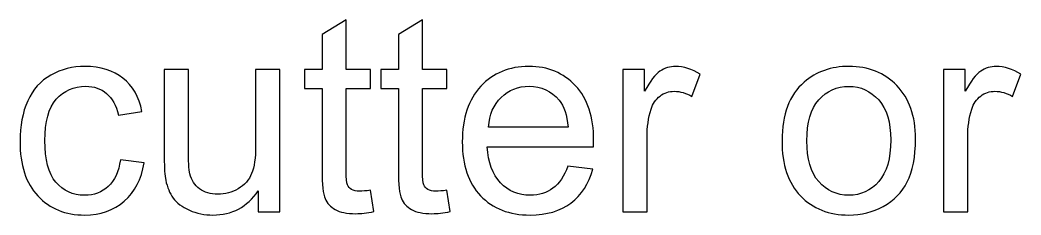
# Model space of a CAD drawing. Header units: centimetres. Extents: x -24.8 to 34.2, y -10 to 25.5.
# Drawn here: x 25.115 to 28.199, y 5.927 to 6.529 of the extents above; entities that cross this region are included whole.
import ezdxf

# ---------------------------------------------------------------- set-up
doc = ezdxf.new("R2010")
doc.units = ezdxf.units.CM
doc.header["$MEASUREMENT"] = 0
doc.layers.add('Layer 1', color=7, linetype='Continuous')

msp = doc.modelspace()

# ---------------------------------------------------------------- linework, layer by layer
at = {"layer": 'Layer 1', "color": 250}
for points, knots in [([(26.19404, 6.00365), (26.19404, 6.00365), (26.20476, 5.9379), (26.20476, 5.9379), (26.20476, 5.9379), (26.18388, 5.93352), (26.16511, 5.93126), (26.1486, 5.93126), (26.1486, 5.93126), (26.12151, 5.93126), (26.10062, 5.9355), (26.08566, 5.94411), (26.08566, 5.94411), (26.07085, 5.95257), (26.06041, 5.96386), (26.05434, 5.97783), (26.05434, 5.97783), (26.04827, 5.99166), (26.04517, 6.02101), (26.04517, 6.0656), (26.04517, 6.0656), (26.04517, 6.0656), (26.04517, 6.31819), (26.04517, 6.31819), (26.04517, 6.31819), (26.04517, 6.31819), (25.99056, 6.31819), (25.99056, 6.31819), (25.99056, 6.31819), (25.99056, 6.31819), (25.99056, 6.37604), (25.99056, 6.37604), (25.99056, 6.37604), (25.99056, 6.37604), (26.04517, 6.37604), (26.04517, 6.37604), (26.04517, 6.37604), (26.04517, 6.37604), (26.04517, 6.48484), (26.04517, 6.48484), (26.04517, 6.48484), (26.04517, 6.48484), (26.11925, 6.52943), (26.11925, 6.52943), (26.11925, 6.52943), (26.11925, 6.52943), (26.11925, 6.37604), (26.11925, 6.37604), (26.11925, 6.37604), (26.11925, 6.37604), (26.19404, 6.37604), (26.19404, 6.37604), (26.19404, 6.37604), (26.19404, 6.37604), (26.19404, 6.31819), (26.19404, 6.31819), (26.19404, 6.31819), (26.19404, 6.31819), (26.11925, 6.31819), (26.11925, 6.31819), (26.11925, 6.31819), (26.11925, 6.31819), (26.11925, 6.06151), (26.11925, 6.06151), (26.11925, 6.06151), (26.11925, 6.0402), (26.12052, 6.02665), (26.12306, 6.02059), (26.12306, 6.02059), (26.12574, 6.01452), (26.12997, 6.00972), (26.1359, 6.00605), (26.1359, 6.00605), (26.14183, 6.00253), (26.15029, 6.00069), (26.1613, 6.00069), (26.1613, 6.00069), (26.16963, 6.00069), (26.18049, 6.00168), (26.19404, 6.00365)], [0, 0, 0, 0, 0.05, 0.05, 0.05, 0.05, 0.1, 0.1, 0.1, 0.1, 0.15, 0.15, 0.15, 0.15, 0.2, 0.2, 0.2, 0.2, 0.25, 0.25, 0.25, 0.25, 0.3, 0.3, 0.3, 0.3, 0.35, 0.35, 0.35, 0.35, 0.4, 0.4, 0.4, 0.4, 0.45, 0.45, 0.45, 0.45, 0.5, 0.5, 0.5, 0.5, 0.55, 0.55, 0.55, 0.55, 0.6, 0.6, 0.6, 0.6, 0.65, 0.65, 0.65, 0.65, 0.7, 0.7, 0.7, 0.7, 0.75, 0.75, 0.75, 0.75, 0.8, 0.8, 0.8, 0.8, 0.85, 0.85, 0.85, 0.85, 0.9, 0.9, 0.9, 0.9, 0.95, 0.95, 0.95, 0.95, 1, 1, 1, 1]), ([(26.42927, 6.00365), (26.42927, 6.00365), (26.43999, 5.9379), (26.43999, 5.9379), (26.43999, 5.9379), (26.41911, 5.93352), (26.40034, 5.93126), (26.38383, 5.93126), (26.38383, 5.93126), (26.35674, 5.93126), (26.33585, 5.9355), (26.32089, 5.94411), (26.32089, 5.94411), (26.30608, 5.95257), (26.29564, 5.96386), (26.28957, 5.97783), (26.28957, 5.97783), (26.2835, 5.99166), (26.2804, 6.02101), (26.2804, 6.0656), (26.2804, 6.0656), (26.2804, 6.0656), (26.2804, 6.31819), (26.2804, 6.31819), (26.2804, 6.31819), (26.2804, 6.31819), (26.22579, 6.31819), (26.22579, 6.31819), (26.22579, 6.31819), (26.22579, 6.31819), (26.22579, 6.37604), (26.22579, 6.37604), (26.22579, 6.37604), (26.22579, 6.37604), (26.2804, 6.37604), (26.2804, 6.37604), (26.2804, 6.37604), (26.2804, 6.37604), (26.2804, 6.48484), (26.2804, 6.48484), (26.2804, 6.48484), (26.2804, 6.48484), (26.35448, 6.52943), (26.35448, 6.52943), (26.35448, 6.52943), (26.35448, 6.52943), (26.35448, 6.37604), (26.35448, 6.37604), (26.35448, 6.37604), (26.35448, 6.37604), (26.42927, 6.37604), (26.42927, 6.37604), (26.42927, 6.37604), (26.42927, 6.37604), (26.42927, 6.31819), (26.42927, 6.31819), (26.42927, 6.31819), (26.42927, 6.31819), (26.35448, 6.31819), (26.35448, 6.31819), (26.35448, 6.31819), (26.35448, 6.31819), (26.35448, 6.06151), (26.35448, 6.06151), (26.35448, 6.06151), (26.35448, 6.0402), (26.35575, 6.02665), (26.35829, 6.02059), (26.35829, 6.02059), (26.36097, 6.01452), (26.3652, 6.00972), (26.37113, 6.00605), (26.37113, 6.00605), (26.37706, 6.00253), (26.38552, 6.00069), (26.39653, 6.00069), (26.39653, 6.00069), (26.40486, 6.00069), (26.41572, 6.00168), (26.42927, 6.00365)], [0, 0, 0, 0, 0.05, 0.05, 0.05, 0.05, 0.1, 0.1, 0.1, 0.1, 0.15, 0.15, 0.15, 0.15, 0.2, 0.2, 0.2, 0.2, 0.25, 0.25, 0.25, 0.25, 0.3, 0.3, 0.3, 0.3, 0.35, 0.35, 0.35, 0.35, 0.4, 0.4, 0.4, 0.4, 0.45, 0.45, 0.45, 0.45, 0.5, 0.5, 0.5, 0.5, 0.55, 0.55, 0.55, 0.55, 0.6, 0.6, 0.6, 0.6, 0.65, 0.65, 0.65, 0.65, 0.7, 0.7, 0.7, 0.7, 0.75, 0.75, 0.75, 0.75, 0.8, 0.8, 0.8, 0.8, 0.85, 0.85, 0.85, 0.85, 0.9, 0.9, 0.9, 0.9, 0.95, 0.95, 0.95, 0.95, 1, 1, 1, 1]), ([(25.42386, 6.09792), (25.42386, 6.09792), (25.49696, 6.08832), (25.49696, 6.08832), (25.49696, 6.08832), (25.48906, 6.03794), (25.46859, 5.99843), (25.43558, 5.96993), (25.43558, 5.96993), (25.4027, 5.94142), (25.3622, 5.92717), (25.31422, 5.92717), (25.31422, 5.92717), (25.25425, 5.92717), (25.20585, 5.94679), (25.16944, 5.98602), (25.16944, 5.98602), (25.13289, 6.02524), (25.11455, 6.08155), (25.11455, 6.15492), (25.11455, 6.15492), (25.11455, 6.20234), (25.12245, 6.24382), (25.13812, 6.27938), (25.13812, 6.27938), (25.15392, 6.31494), (25.17777, 6.34161), (25.20994, 6.35939), (25.20994, 6.35939), (25.24197, 6.37717), (25.27697, 6.38606), (25.31464, 6.38606), (25.31464, 6.38606), (25.36234, 6.38606), (25.40143, 6.37393), (25.43162, 6.3498), (25.43162, 6.3498), (25.46196, 6.32567), (25.48144, 6.29152), (25.49004, 6.24707), (25.49004, 6.24707), (25.49004, 6.24707), (25.41765, 6.23592), (25.41765, 6.23592), (25.41765, 6.23592), (25.41074, 6.26541), (25.3986, 6.28757), (25.38111, 6.30252), (25.38111, 6.30252), (25.36361, 6.31734), (25.34244, 6.32482), (25.31761, 6.32482), (25.31761, 6.32482), (25.28007, 6.32482), (25.24959, 6.31141), (25.22617, 6.28446), (25.22617, 6.28446), (25.20274, 6.25765), (25.19103, 6.21518), (25.19103, 6.15704), (25.19103, 6.15704), (25.19103, 6.09806), (25.20232, 6.05516), (25.22504, 6.02835), (25.22504, 6.02835), (25.24762, 6.00168), (25.27711, 5.98827), (25.31351, 5.98827), (25.31351, 5.98827), (25.34272, 5.98827), (25.367, 5.9973), (25.38661, 6.01522), (25.38661, 6.01522), (25.40622, 6.03315), (25.41864, 6.06066), (25.42386, 6.09792)], [0, 0, 0, 0, 0.0526316, 0.0526316, 0.0526316, 0.0526316, 0.1052632, 0.1052632, 0.1052632, 0.1052632, 0.1578947, 0.1578947, 0.1578947, 0.1578947, 0.2105263, 0.2105263, 0.2105263, 0.2105263, 0.2631579, 0.2631579, 0.2631579, 0.2631579, 0.3157895, 0.3157895, 0.3157895, 0.3157895, 0.3684211, 0.3684211, 0.3684211, 0.3684211, 0.4210526, 0.4210526, 0.4210526, 0.4210526, 0.4736842, 0.4736842, 0.4736842, 0.4736842, 0.5263158, 0.5263158, 0.5263158, 0.5263158, 0.5789474, 0.5789474, 0.5789474, 0.5789474, 0.6315789, 0.6315789, 0.6315789, 0.6315789, 0.6842105, 0.6842105, 0.6842105, 0.6842105, 0.7368421, 0.7368421, 0.7368421, 0.7368421, 0.7894737, 0.7894737, 0.7894737, 0.7894737, 0.8421053, 0.8421053, 0.8421053, 0.8421053, 0.8947368, 0.8947368, 0.8947368, 0.8947368, 0.9473684, 0.9473684, 0.9473684, 0.9473684, 1, 1, 1, 1]), ([(26.8025, 6.07844), (26.8025, 6.07844), (26.87941, 6.06899), (26.87941, 6.06899), (26.87941, 6.06899), (26.86727, 6.02397), (26.84484, 5.98912), (26.8121, 5.96428), (26.8121, 5.96428), (26.77922, 5.93959), (26.73731, 5.92717), (26.68637, 5.92717), (26.68637, 5.92717), (26.62216, 5.92717), (26.57122, 5.94693), (26.53369, 5.98644), (26.53369, 5.98644), (26.49601, 6.02595), (26.47724, 6.08141), (26.47724, 6.15281), (26.47724, 6.15281), (26.47724, 6.22675), (26.49629, 6.28404), (26.53425, 6.32482), (26.53425, 6.32482), (26.57235, 6.3656), (26.6216, 6.38606), (26.68228, 6.38606), (26.68228, 6.38606), (26.74098, 6.38606), (26.78896, 6.36602), (26.82607, 6.32609), (26.82607, 6.32609), (26.86332, 6.28616), (26.88195, 6.22985), (26.88195, 6.15746), (26.88195, 6.15746), (26.88195, 6.15295), (26.88181, 6.14632), (26.88152, 6.13757), (26.88152, 6.13757), (26.88152, 6.13757), (26.55415, 6.13757), (26.55415, 6.13757), (26.55415, 6.13757), (26.55683, 6.08931), (26.57052, 6.05234), (26.59507, 6.0268), (26.59507, 6.0268), (26.61962, 6.00111), (26.6501, 5.98827), (26.68679, 5.98827), (26.68679, 5.98827), (26.71403, 5.98827), (26.73731, 5.99547), (26.75664, 6.00986), (26.75664, 6.00986), (26.77597, 6.02411), (26.79121, 6.04697), (26.8025, 6.07844)], [0, 0, 0, 0, 0.0666667, 0.0666667, 0.0666667, 0.0666667, 0.1333333, 0.1333333, 0.1333333, 0.1333333, 0.2, 0.2, 0.2, 0.2, 0.2666667, 0.2666667, 0.2666667, 0.2666667, 0.3333333, 0.3333333, 0.3333333, 0.3333333, 0.4, 0.4, 0.4, 0.4, 0.4666667, 0.4666667, 0.4666667, 0.4666667, 0.5333333, 0.5333333, 0.5333333, 0.5333333, 0.6, 0.6, 0.6, 0.6, 0.6666667, 0.6666667, 0.6666667, 0.6666667, 0.7333333, 0.7333333, 0.7333333, 0.7333333, 0.8, 0.8, 0.8, 0.8, 0.8666667, 0.8666667, 0.8666667, 0.8666667, 0.9333333, 0.9333333, 0.9333333, 0.9333333, 1, 1, 1, 1]), ([(26.97211, 5.93705), (26.97211, 5.93705), (26.97211, 6.37604), (26.97211, 6.37604), (26.97211, 6.37604), (26.97211, 6.37604), (27.039, 6.37604), (27.039, 6.37604), (27.039, 6.37604), (27.039, 6.37604), (27.039, 6.30958), (27.039, 6.30958), (27.039, 6.30958), (27.05607, 6.34062), (27.07188, 6.36123), (27.08641, 6.3711), (27.08641, 6.3711), (27.10081, 6.38098), (27.11675, 6.38606), (27.13411, 6.38606), (27.13411, 6.38606), (27.15922, 6.38606), (27.18462, 6.37802), (27.21059, 6.36207), (27.21059, 6.36207), (27.21059, 6.36207), (27.18491, 6.29293), (27.18491, 6.29293), (27.18491, 6.29293), (27.16684, 6.30379), (27.14864, 6.30916), (27.13044, 6.30916), (27.13044, 6.30916), (27.11407, 6.30916), (27.09954, 6.30422), (27.08655, 6.29448), (27.08655, 6.29448), (27.07357, 6.2846), (27.0644, 6.27106), (27.0589, 6.2537), (27.0589, 6.2537), (27.05057, 6.22731), (27.04648, 6.19839), (27.04648, 6.16692), (27.04648, 6.16692), (27.04648, 6.16692), (27.04648, 5.93705), (27.04648, 5.93705), (27.04648, 5.93705), (27.04648, 5.93705), (26.97211, 5.93705), (26.97211, 5.93705)], [0, 0, 0, 0, 0.0769231, 0.0769231, 0.0769231, 0.0769231, 0.1538462, 0.1538462, 0.1538462, 0.1538462, 0.2307692, 0.2307692, 0.2307692, 0.2307692, 0.3076923, 0.3076923, 0.3076923, 0.3076923, 0.3846154, 0.3846154, 0.3846154, 0.3846154, 0.4615385, 0.4615385, 0.4615385, 0.4615385, 0.5384615, 0.5384615, 0.5384615, 0.5384615, 0.6153846, 0.6153846, 0.6153846, 0.6153846, 0.6923077, 0.6923077, 0.6923077, 0.6923077, 0.7692308, 0.7692308, 0.7692308, 0.7692308, 0.8461538, 0.8461538, 0.8461538, 0.8461538, 0.9230769, 0.9230769, 0.9230769, 0.9230769, 1, 1, 1, 1]), ([(27.46233, 6.15662), (27.46233, 6.2379), (27.48491, 6.29815), (27.5302, 6.33724), (27.5302, 6.33724), (27.56788, 6.36969), (27.61388, 6.38606), (27.66821, 6.38606), (27.66821, 6.38606), (27.72861, 6.38606), (27.77799, 6.36631), (27.81623, 6.32665), (27.81623, 6.32665), (27.85462, 6.28714), (27.87367, 6.23253), (27.87367, 6.16283), (27.87367, 6.16283), (27.87367, 6.10624), (27.8652, 6.06179), (27.84827, 6.02948), (27.84827, 6.02948), (27.83133, 5.99702), (27.80664, 5.9719), (27.77433, 5.95398), (27.77433, 5.95398), (27.74187, 5.93606), (27.70659, 5.92717), (27.66821, 5.92717), (27.66821, 5.92717), (27.60683, 5.92717), (27.55716, 5.94679), (27.5192, 5.9863), (27.5192, 5.9863), (27.48124, 6.02567), (27.46233, 6.08239), (27.46233, 6.15662)], [0, 0, 0, 0, 0.1111111, 0.1111111, 0.1111111, 0.1111111, 0.2222222, 0.2222222, 0.2222222, 0.2222222, 0.3333333, 0.3333333, 0.3333333, 0.3333333, 0.4444444, 0.4444444, 0.4444444, 0.4444444, 0.5555556, 0.5555556, 0.5555556, 0.5555556, 0.6666667, 0.6666667, 0.6666667, 0.6666667, 0.7777778, 0.7777778, 0.7777778, 0.7777778, 0.8888889, 0.8888889, 0.8888889, 0.8888889, 1, 1, 1, 1]), ([(27.96016, 5.93705), (27.96016, 5.93705), (27.96016, 6.37604), (27.96016, 6.37604), (27.96016, 6.37604), (27.96016, 6.37604), (28.02705, 6.37604), (28.02705, 6.37604), (28.02705, 6.37604), (28.02705, 6.37604), (28.02705, 6.30958), (28.02705, 6.30958), (28.02705, 6.30958), (28.04412, 6.34062), (28.05993, 6.36123), (28.07446, 6.3711), (28.07446, 6.3711), (28.08886, 6.38098), (28.1048, 6.38606), (28.12216, 6.38606), (28.12216, 6.38606), (28.14727, 6.38606), (28.17267, 6.37802), (28.19864, 6.36207), (28.19864, 6.36207), (28.19864, 6.36207), (28.17296, 6.29293), (28.17296, 6.29293), (28.17296, 6.29293), (28.15489, 6.30379), (28.13669, 6.30916), (28.11849, 6.30916), (28.11849, 6.30916), (28.10212, 6.30916), (28.08759, 6.30422), (28.0746, 6.29448), (28.0746, 6.29448), (28.06162, 6.2846), (28.05245, 6.27106), (28.04695, 6.2537), (28.04695, 6.2537), (28.03862, 6.22731), (28.03453, 6.19839), (28.03453, 6.16692), (28.03453, 6.16692), (28.03453, 6.16692), (28.03453, 5.93705), (28.03453, 5.93705), (28.03453, 5.93705), (28.03453, 5.93705), (27.96016, 5.93705), (27.96016, 5.93705)], [0, 0, 0, 0, 0.0769231, 0.0769231, 0.0769231, 0.0769231, 0.1538462, 0.1538462, 0.1538462, 0.1538462, 0.2307692, 0.2307692, 0.2307692, 0.2307692, 0.3076923, 0.3076923, 0.3076923, 0.3076923, 0.3846154, 0.3846154, 0.3846154, 0.3846154, 0.4615385, 0.4615385, 0.4615385, 0.4615385, 0.5384615, 0.5384615, 0.5384615, 0.5384615, 0.6153846, 0.6153846, 0.6153846, 0.6153846, 0.6923077, 0.6923077, 0.6923077, 0.6923077, 0.7692308, 0.7692308, 0.7692308, 0.7692308, 0.8461538, 0.8461538, 0.8461538, 0.8461538, 0.9230769, 0.9230769, 0.9230769, 0.9230769, 1, 1, 1, 1]), ([(25.84846, 5.93705), (25.84846, 5.93705), (25.84846, 6.00154), (25.84846, 6.00154), (25.84846, 6.00154), (25.81417, 5.95187), (25.76775, 5.92717), (25.70905, 5.92717), (25.70905, 5.92717), (25.68322, 5.92717), (25.65895, 5.93211), (25.63652, 5.94199), (25.63652, 5.94199), (25.61408, 5.95187), (25.59743, 5.96443), (25.58656, 5.97938), (25.58656, 5.97938), (25.57556, 5.99448), (25.56794, 6.01283), (25.56356, 6.03456), (25.56356, 6.03456), (25.5606, 6.04923), (25.55905, 6.07237), (25.55905, 6.10412), (25.55905, 6.10412), (25.55905, 6.10412), (25.55905, 6.37604), (25.55905, 6.37604), (25.55905, 6.37604), (25.55905, 6.37604), (25.63341, 6.37604), (25.63341, 6.37604), (25.63341, 6.37604), (25.63341, 6.37604), (25.63341, 6.13263), (25.63341, 6.13263), (25.63341, 6.13263), (25.63341, 6.09368), (25.63496, 6.06758), (25.63793, 6.05403), (25.63793, 6.05403), (25.64272, 6.03442), (25.6526, 6.01918), (25.6677, 6.00789), (25.6677, 6.00789), (25.68294, 5.99674), (25.70171, 5.99124), (25.724, 5.99124), (25.724, 5.99124), (25.7463, 5.99124), (25.76718, 5.99688), (25.7868, 6.00831), (25.7868, 6.00831), (25.80641, 6.01974), (25.82024, 6.0354), (25.82828, 6.05502), (25.82828, 6.05502), (25.83647, 6.07477), (25.84056, 6.10342), (25.84056, 6.14081), (25.84056, 6.14081), (25.84056, 6.14081), (25.84056, 6.37604), (25.84056, 6.37604), (25.84056, 6.37604), (25.84056, 6.37604), (25.91493, 6.37604), (25.91493, 6.37604), (25.91493, 6.37604), (25.91493, 6.37604), (25.91493, 5.93705), (25.91493, 5.93705), (25.91493, 5.93705), (25.91493, 5.93705), (25.84846, 5.93705), (25.84846, 5.93705)], [0, 0, 0, 0, 0.0526316, 0.0526316, 0.0526316, 0.0526316, 0.1052632, 0.1052632, 0.1052632, 0.1052632, 0.1578947, 0.1578947, 0.1578947, 0.1578947, 0.2105263, 0.2105263, 0.2105263, 0.2105263, 0.2631579, 0.2631579, 0.2631579, 0.2631579, 0.3157895, 0.3157895, 0.3157895, 0.3157895, 0.3684211, 0.3684211, 0.3684211, 0.3684211, 0.4210526, 0.4210526, 0.4210526, 0.4210526, 0.4736842, 0.4736842, 0.4736842, 0.4736842, 0.5263158, 0.5263158, 0.5263158, 0.5263158, 0.5789474, 0.5789474, 0.5789474, 0.5789474, 0.6315789, 0.6315789, 0.6315789, 0.6315789, 0.6842105, 0.6842105, 0.6842105, 0.6842105, 0.7368421, 0.7368421, 0.7368421, 0.7368421, 0.7894737, 0.7894737, 0.7894737, 0.7894737, 0.8421053, 0.8421053, 0.8421053, 0.8421053, 0.8947368, 0.8947368, 0.8947368, 0.8947368, 0.9473684, 0.9473684, 0.9473684, 0.9473684, 1, 1, 1, 1]), ([(26.55824, 6.19881), (26.55824, 6.19881), (26.80335, 6.19881), (26.80335, 6.19881), (26.80335, 6.19881), (26.8001, 6.23564), (26.79065, 6.26344), (26.77527, 6.28178), (26.77527, 6.28178), (26.75156, 6.31043), (26.7208, 6.32482), (26.68312, 6.32482), (26.68312, 6.32482), (26.64898, 6.32482), (26.62019, 6.31339), (26.59691, 6.29053), (26.59691, 6.29053), (26.57362, 6.26767), (26.56078, 6.23705), (26.55824, 6.19881)], [0, 0, 0, 0, 0.2, 0.2, 0.2, 0.2, 0.4, 0.4, 0.4, 0.4, 0.6, 0.6, 0.6, 0.6, 0.8, 0.8, 0.8, 0.8, 1, 1, 1, 1]), ([(27.53881, 6.15662), (27.53881, 6.10031), (27.55109, 6.05826), (27.57564, 6.03032), (27.57564, 6.03032), (27.6002, 6.00224), (27.6311, 5.98827), (27.66821, 5.98827), (27.66821, 5.98827), (27.70518, 5.98827), (27.73594, 6.00238), (27.7605, 6.03046), (27.7605, 6.03046), (27.78491, 6.05855), (27.79718, 6.10144), (27.79718, 6.15902), (27.79718, 6.15902), (27.79718, 6.21334), (27.78491, 6.25455), (27.76021, 6.28249), (27.76021, 6.28249), (27.73552, 6.31043), (27.7049, 6.3244), (27.66821, 6.3244), (27.66821, 6.3244), (27.6311, 6.3244), (27.6002, 6.31043), (27.57564, 6.28263), (27.57564, 6.28263), (27.55109, 6.25483), (27.53881, 6.21278), (27.53881, 6.15662)], [0, 0, 0, 0, 0.125, 0.125, 0.125, 0.125, 0.25, 0.25, 0.25, 0.25, 0.375, 0.375, 0.375, 0.375, 0.5, 0.5, 0.5, 0.5, 0.625, 0.625, 0.625, 0.625, 0.75, 0.75, 0.75, 0.75, 0.875, 0.875, 0.875, 0.875, 1, 1, 1, 1])]:
    msp.add_open_spline(points, degree=3, knots=knots, dxfattribs=at)

doc.saveas('drawing.dxf')
